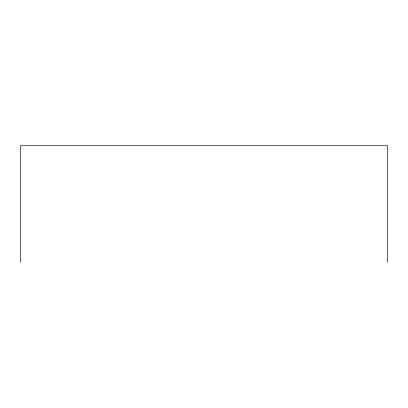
<?xml version="1.0" encoding="UTF-8"?>
<svg xmlns="http://www.w3.org/2000/svg" width="408" height="408" viewBox="0 0 408 408"><rect width="100%" height="100%" fill="white"/><g stroke="black" fill="none" stroke-linecap="round" stroke-linejoin="round"><path stroke-width="0.61" d="M387.6 262.288L387.6 145.712L20.4 145.712L20.4 262.288"/></g></svg>
